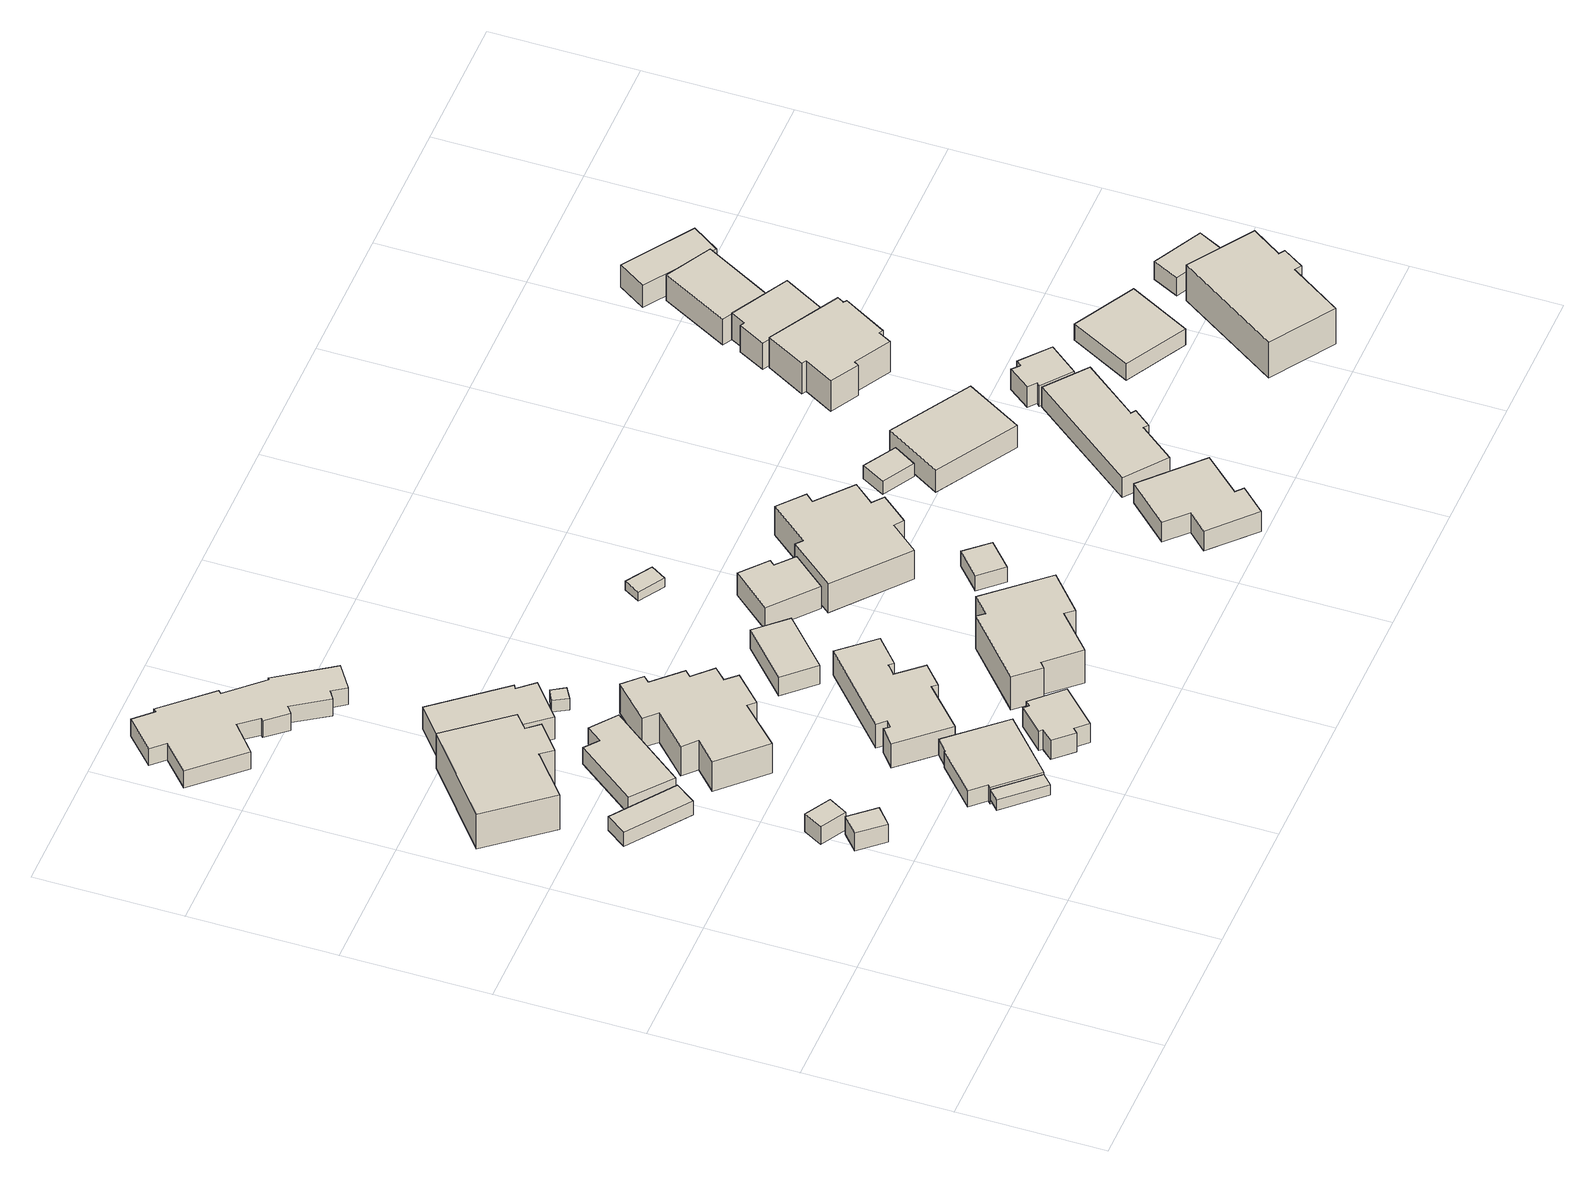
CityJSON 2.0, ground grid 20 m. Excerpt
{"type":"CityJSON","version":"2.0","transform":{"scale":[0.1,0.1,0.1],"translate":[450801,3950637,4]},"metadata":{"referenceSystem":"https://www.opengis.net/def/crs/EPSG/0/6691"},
"CityObjects":{
"building1":{"type":"Building","attributes":{"Height.highReference":"highestRoofEdge","Height.lowReference":"lowestGroundPoint","Height.status":"measured","measuredHeight":15.9,"class":"3001","usage":"461","storeysAboveGround":9999,"BuildingDetailAttribute.buildingRoofEdgeArea":14.3,"BuildingDetailAttribute.urbanPlanType":"21","BuildingDetailAttribute.districtsAndZonesType":"0","BuildingDetailAttribute.landUseType":"211","BuildingDetailAttribute.specifiedBuildingCoverageRate":-9999,"BuildingDetailAttribute.specifiedFloorAreaRate":-9999,"BuildingDetailAttribute.surveyYear":"0001-01-01","BuildingIDAttribute.prefecture":"12","BuildingIDAttribute.city":"12347"},"geometry":[{"type":"Solid","lod":"1","boundaries":[[[[0,1,2,3]],[[2,4,5,3]],[[1,6,4,2]],[[0,7,6,1]],[[3,5,7,0]],[[4,6,7,5]]]]}]},
"building2":{"type":"Building","attributes":{"Height.highReference":"highestRoofEdge","Height.lowReference":"lowestGroundPoint","Height.status":"measured","measuredHeight":10.7,"class":"3001","usage":"461","storeysAboveGround":9999,"BuildingDetailAttribute.buildingRoofEdgeArea":12.3,"BuildingDetailAttribute.urbanPlanType":"21","BuildingDetailAttribute.districtsAndZonesType":"0","BuildingDetailAttribute.landUseType":"211","BuildingDetailAttribute.specifiedBuildingCoverageRate":-9999,"BuildingDetailAttribute.specifiedFloorAreaRate":-9999,"BuildingDetailAttribute.surveyYear":"0001-01-01","BuildingIDAttribute.prefecture":"12","BuildingIDAttribute.city":"12347"},"geometry":[{"type":"Solid","lod":"1","boundaries":[[[[8,9,10,11]],[[10,12,13,11]],[[9,14,12,10]],[[8,15,14,9]],[[11,13,15,8]],[[12,14,15,13]]]]}]},
"building3":{"type":"Building","attributes":{"Height.highReference":"highestRoofEdge","Height.lowReference":"lowestGroundPoint","Height.status":"measured","measuredHeight":4.7,"class":"3001","usage":"461","storeysAboveGround":9999,"BuildingDetailAttribute.buildingRoofEdgeArea":35.1,"BuildingDetailAttribute.urbanPlanType":"21","BuildingDetailAttribute.districtsAndZonesType":"0","BuildingDetailAttribute.landUseType":"211","BuildingDetailAttribute.specifiedBuildingCoverageRate":-9999,"BuildingDetailAttribute.specifiedFloorAreaRate":-9999,"BuildingDetailAttribute.surveyYear":"0001-01-01","BuildingIDAttribute.prefecture":"12","BuildingIDAttribute.city":"12347"},"geometry":[{"type":"Solid","lod":"1","boundaries":[[[[16,17,18,19]],[[18,20,21,19]],[[17,22,20,18]],[[16,23,22,17]],[[19,21,23,16]],[[20,22,23,21]]]]}]},
"building4":{"type":"Building","attributes":{"Height.highReference":"highestRoofEdge","Height.lowReference":"lowestGroundPoint","Height.status":"measured","measuredHeight":9.4,"class":"3001","usage":"461","storeysAboveGround":9999,"BuildingDetailAttribute.buildingRoofEdgeArea":173.1,"BuildingDetailAttribute.urbanPlanType":"21","BuildingDetailAttribute.districtsAndZonesType":"0","BuildingDetailAttribute.landUseType":"211","BuildingDetailAttribute.specifiedBuildingCoverageRate":-9999,"BuildingDetailAttribute.specifiedFloorAreaRate":-9999,"BuildingDetailAttribute.surveyYear":"0001-01-01","BuildingIDAttribute.prefecture":"12","BuildingIDAttribute.city":"12347"},"geometry":[{"type":"Solid","lod":"1","boundaries":[[[[24,25,26,27,28,29,30,31]],[[30,32,33,31]],[[29,34,32,30]],[[28,35,34,29]],[[27,36,35,28]],[[26,37,36,27]],[[25,38,37,26]],[[24,39,38,25]],[[31,33,39,24]],[[32,34,35,36,37,38,39,33]]]]}]},
"building5":{"type":"Building","attributes":{"Height.highReference":"highestRoofEdge","Height.lowReference":"lowestGroundPoint","Height.status":"measured","measuredHeight":2.3,"class":"3003","usage":"461","storeysAboveGround":9999,"BuildingDetailAttribute.buildingRoofEdgeArea":14.4,"BuildingDetailAttribute.urbanPlanType":"21","BuildingDetailAttribute.districtsAndZonesType":"0","BuildingDetailAttribute.landUseType":"211","BuildingDetailAttribute.specifiedBuildingCoverageRate":-9999,"BuildingDetailAttribute.specifiedFloorAreaRate":-9999,"BuildingDetailAttribute.surveyYear":"0001-01-01","BuildingIDAttribute.prefecture":"12","BuildingIDAttribute.city":"12347"},"geometry":[{"type":"Solid","lod":"1","boundaries":[[[[40,41,42,43]],[[42,44,45,43]],[[41,46,44,42]],[[40,47,46,41]],[[43,45,47,40]],[[44,46,47,45]]]]}]},
"building6":{"type":"Building","attributes":{"Height.highReference":"highestRoofEdge","Height.lowReference":"lowestGroundPoint","Height.status":"measured","measuredHeight":4.3,"class":"3001","usage":"461","storeysAboveGround":9999,"BuildingDetailAttribute.buildingRoofEdgeArea":82.3,"BuildingDetailAttribute.urbanPlanType":"21","BuildingDetailAttribute.districtsAndZonesType":"0","BuildingDetailAttribute.landUseType":"211","BuildingDetailAttribute.specifiedBuildingCoverageRate":-9999,"BuildingDetailAttribute.specifiedFloorAreaRate":-9999,"BuildingDetailAttribute.surveyYear":"0001-01-01","BuildingIDAttribute.prefecture":"12","BuildingIDAttribute.city":"12347"},"geometry":[{"type":"Solid","lod":"1","boundaries":[[[[48,49,50,51,52,53]],[[52,54,55,53]],[[51,56,54,52]],[[50,57,56,51]],[[49,58,57,50]],[[48,59,58,49]],[[53,55,59,48]],[[54,56,57,58,59,55]]]]}]},
"building7":{"type":"Building","attributes":{"Height.highReference":"highestRoofEdge","Height.lowReference":"lowestGroundPoint","Height.status":"measured","measuredHeight":4,"class":"3001","usage":"461","storeysAboveGround":9999,"BuildingDetailAttribute.buildingRoofEdgeArea":100.6,"BuildingDetailAttribute.urbanPlanType":"21","BuildingDetailAttribute.districtsAndZonesType":"0","BuildingDetailAttribute.landUseType":"211","BuildingDetailAttribute.specifiedBuildingCoverageRate":-9999,"BuildingDetailAttribute.specifiedFloorAreaRate":-9999,"BuildingDetailAttribute.surveyYear":"0001-01-01","BuildingIDAttribute.prefecture":"12","BuildingIDAttribute.city":"12347"},"geometry":[{"type":"Solid","lod":"1","boundaries":[[[[60,61,62,63,64,65,66,67]],[[66,68,69,67]],[[65,70,68,66]],[[64,71,70,65]],[[63,72,71,64]],[[62,73,72,63]],[[61,74,73,62]],[[60,75,74,61]],[[67,69,75,60]],[[68,70,71,72,73,74,75,69]]]]}]},
"building8":{"type":"Building","attributes":{"Height.highReference":"highestRoofEdge","Height.lowReference":"lowestGroundPoint","Height.status":"measured","measuredHeight":5.9,"class":"3001","usage":"461","storeysAboveGround":9999,"BuildingDetailAttribute.buildingRoofEdgeArea":204.9,"BuildingDetailAttribute.urbanPlanType":"21","BuildingDetailAttribute.districtsAndZonesType":"0","BuildingDetailAttribute.landUseType":"211","BuildingDetailAttribute.specifiedBuildingCoverageRate":-9999,"BuildingDetailAttribute.specifiedFloorAreaRate":-9999,"BuildingDetailAttribute.surveyYear":"0001-01-01","BuildingIDAttribute.prefecture":"12","BuildingIDAttribute.city":"12347"},"geometry":[{"type":"Solid","lod":"1","boundaries":[[[[76,77,78,79,80,81,82,83,84,85,86,87,88,89,90,91,92,93,94,95]],[[94,96,97,95]],[[93,98,96,94]],[[92,99,98,93]],[[91,100,99,92]],[[90,101,100,91]],[[89,102,101,90]],[[88,103,102,89]],[[87,104,103,88]],[[86,105,104,87]],[[85,106,105,86]],[[84,107,106,85]],[[83,108,107,84]],[[82,109,108,83]],[[81,110,109,82]],[[80,111,110,81]],[[79,112,111,80]],[[78,113,112,79]],[[77,114,113,78]],[[76,115,114,77]],[[95,97,115,76]],[[96,98,99,100,101,102,103,104,105,106,107,108,109,110,111,112,113,114,115,97]]]]}]},
"building9":{"type":"Building","attributes":{"Height.highReference":"highestRoofEdge","Height.lowReference":"lowestGroundPoint","Height.status":"measured","measuredHeight":6.5,"class":"3001","usage":"461","storeysAboveGround":9999,"BuildingDetailAttribute.buildingRoofEdgeArea":100.2,"BuildingDetailAttribute.urbanPlanType":"21","BuildingDetailAttribute.districtsAndZonesType":"0","BuildingDetailAttribute.landUseType":"211","BuildingDetailAttribute.specifiedBuildingCoverageRate":-9999,"BuildingDetailAttribute.specifiedFloorAreaRate":-9999,"BuildingDetailAttribute.surveyYear":"0001-01-01","BuildingIDAttribute.prefecture":"12","BuildingIDAttribute.city":"12347"},"geometry":[{"type":"Solid","lod":"1","boundaries":[[[[116,117,118,119,120,121]],[[120,122,123,121]],[[119,124,122,120]],[[118,125,124,119]],[[117,126,125,118]],[[116,127,126,117]],[[121,123,127,116]],[[122,124,125,126,127,123]]]]}]},
"building10":{"type":"Building","attributes":{"Height.highReference":"highestRoofEdge","Height.lowReference":"lowestGroundPoint","Height.status":"measured","measuredHeight":9.4,"class":"3001","usage":"461","storeysAboveGround":9999,"BuildingDetailAttribute.buildingRoofEdgeArea":173.8,"BuildingDetailAttribute.urbanPlanType":"21","BuildingDetailAttribute.districtsAndZonesType":"0","BuildingDetailAttribute.landUseType":"211","BuildingDetailAttribute.specifiedBuildingCoverageRate":-9999,"BuildingDetailAttribute.specifiedFloorAreaRate":-9999,"BuildingDetailAttribute.surveyYear":"0001-01-01","BuildingIDAttribute.prefecture":"12","BuildingIDAttribute.city":"12347"},"geometry":[{"type":"Solid","lod":"1","boundaries":[[[[128,129,130,131,132,133,134,135,136,137,138,139,140,141,142,143]],[[142,144,145,143]],[[141,146,144,142]],[[140,147,146,141]],[[139,148,147,140]],[[138,149,148,139]],[[137,150,149,138]],[[136,151,150,137]],[[135,152,151,136]],[[134,153,152,135]],[[133,154,153,134]],[[132,155,154,133]],[[131,156,155,132]],[[130,157,156,131]],[[129,158,157,130]],[[128,159,158,129]],[[143,145,159,128]],[[144,146,147,148,149,150,151,152,153,154,155,156,157,158,159,145]]]]}]},
"building11":{"type":"Building","attributes":{"Height.highReference":"highestRoofEdge","Height.lowReference":"lowestGroundPoint","Height.status":"measured","measuredHeight":3.7,"class":"3001","usage":"461","storeysAboveGround":9999,"BuildingDetailAttribute.buildingRoofEdgeArea":43.7,"BuildingDetailAttribute.urbanPlanType":"21","BuildingDetailAttribute.districtsAndZonesType":"0","BuildingDetailAttribute.landUseType":"211","BuildingDetailAttribute.specifiedBuildingCoverageRate":-9999,"BuildingDetailAttribute.specifiedFloorAreaRate":-9999,"BuildingDetailAttribute.surveyYear":"0001-01-01","BuildingIDAttribute.prefecture":"12","BuildingIDAttribute.city":"12347"},"geometry":[{"type":"Solid","lod":"1","boundaries":[[[[160,161,162,163,164,165,166,167,168,169]],[[168,170,171,169]],[[167,172,170,168]],[[166,173,172,167]],[[165,174,173,166]],[[164,175,174,165]],[[163,176,175,164]],[[162,177,176,163]],[[161,178,177,162]],[[160,179,178,161]],[[169,171,179,160]],[[170,172,173,174,175,176,177,178,179,171]]]]}]},
"building12":{"type":"Building","attributes":{"Height.highReference":"highestRoofEdge","Height.lowReference":"lowestGroundPoint","Height.status":"measured","measuredHeight":6.9,"class":"3001","usage":"461","storeysAboveGround":9999,"BuildingDetailAttribute.buildingRoofEdgeArea":139.8,"BuildingDetailAttribute.urbanPlanType":"21","BuildingDetailAttribute.districtsAndZonesType":"0","BuildingDetailAttribute.landUseType":"211","BuildingDetailAttribute.specifiedBuildingCoverageRate":-9999,"BuildingDetailAttribute.specifiedFloorAreaRate":-9999,"BuildingDetailAttribute.surveyYear":"0001-01-01","BuildingIDAttribute.prefecture":"12","BuildingIDAttribute.city":"12347"},"geometry":[{"type":"Solid","lod":"1","boundaries":[[[[180,181,182,183,184,185,186,187,188,189,190,191,192,193]],[[192,194,195,193]],[[191,196,194,192]],[[190,197,196,191]],[[189,198,197,190]],[[188,199,198,189]],[[187,200,199,188]],[[186,201,200,187]],[[185,202,201,186]],[[184,203,202,185]],[[183,204,203,184]],[[182,205,204,183]],[[181,206,205,182]],[[180,207,206,181]],[[193,195,207,180]],[[194,196,197,198,199,200,201,202,203,204,205,206,207,195]]]]}]},
"building13":{"type":"Building","attributes":{"Height.highReference":"highestRoofEdge","Height.lowReference":"lowestGroundPoint","Height.status":"measured","measuredHeight":2,"class":"3001","usage":"461","storeysAboveGround":9999,"BuildingDetailAttribute.buildingRoofEdgeArea":4.1,"BuildingDetailAttribute.urbanPlanType":"21","BuildingDetailAttribute.districtsAndZonesType":"0","BuildingDetailAttribute.landUseType":"211","BuildingDetailAttribute.specifiedBuildingCoverageRate":-9999,"BuildingDetailAttribute.specifiedFloorAreaRate":-9999,"BuildingDetailAttribute.surveyYear":"0001-01-01","BuildingIDAttribute.prefecture":"12","BuildingIDAttribute.city":"12347"},"geometry":[{"type":"Solid","lod":"1","boundaries":[[[[208,209,210,211]],[[210,212,213,211]],[[209,214,212,210]],[[208,215,214,209]],[[211,213,215,208]],[[212,214,215,213]]]]}]},
"building14":{"type":"Building","attributes":{"Height.highReference":"highestRoofEdge","Height.lowReference":"lowestGroundPoint","Height.status":"measured","measuredHeight":3.3,"class":"3001","usage":"461","storeysAboveGround":9999,"BuildingDetailAttribute.buildingRoofEdgeArea":49.6,"BuildingDetailAttribute.urbanPlanType":"21","BuildingDetailAttribute.districtsAndZonesType":"0","BuildingDetailAttribute.landUseType":"211","BuildingDetailAttribute.specifiedBuildingCoverageRate":-9999,"BuildingDetailAttribute.specifiedFloorAreaRate":-9999,"BuildingDetailAttribute.surveyYear":"0001-01-01","BuildingIDAttribute.prefecture":"12","BuildingIDAttribute.city":"12347"},"geometry":[{"type":"Solid","lod":"1","boundaries":[[[[216,217,218,219]],[[218,220,221,219]],[[217,222,220,218]],[[216,223,222,217]],[[219,221,223,216]],[[220,222,223,221]]]]}]},
"building15":{"type":"Building","attributes":{"Height.highReference":"highestRoofEdge","Height.lowReference":"lowestGroundPoint","Height.status":"measured","measuredHeight":9.1,"class":"3001","usage":"461","storeysAboveGround":9999,"BuildingDetailAttribute.buildingRoofEdgeArea":151.3,"BuildingDetailAttribute.urbanPlanType":"21","BuildingDetailAttribute.districtsAndZonesType":"0","BuildingDetailAttribute.landUseType":"211","BuildingDetailAttribute.specifiedBuildingCoverageRate":-9999,"BuildingDetailAttribute.specifiedFloorAreaRate":-9999,"BuildingDetailAttribute.surveyYear":"0001-01-01","BuildingIDAttribute.prefecture":"12","BuildingIDAttribute.city":"12347"},"geometry":[{"type":"Solid","lod":"1","boundaries":[[[[224,225,226,227,228,229,230,231,232,233]],[[232,234,235,233]],[[231,236,234,232]],[[230,237,236,231]],[[229,238,237,230]],[[228,239,238,229]],[[227,240,239,228]],[[226,241,240,227]],[[225,242,241,226]],[[224,243,242,225]],[[233,235,243,224]],[[234,236,237,238,239,240,241,242,243,235]]]]}]},
"building16":{"type":"Building","attributes":{"Height.highReference":"highestRoofEdge","Height.lowReference":"lowestGroundPoint","Height.status":"measured","measuredHeight":4.7,"class":"3001","usage":"461","storeysAboveGround":9999,"BuildingDetailAttribute.buildingRoofEdgeArea":52.1,"BuildingDetailAttribute.urbanPlanType":"21","BuildingDetailAttribute.districtsAndZonesType":"0","BuildingDetailAttribute.landUseType":"211","BuildingDetailAttribute.specifiedBuildingCoverageRate":-9999,"BuildingDetailAttribute.specifiedFloorAreaRate":-9999,"BuildingDetailAttribute.surveyYear":"0001-01-01","BuildingIDAttribute.prefecture":"12","BuildingIDAttribute.city":"12347"},"geometry":[{"type":"Solid","lod":"1","boundaries":[[[[244,245,246,247,248,249]],[[248,250,251,249]],[[247,252,250,248]],[[246,253,252,247]],[[245,254,253,246]],[[244,255,254,245]],[[249,251,255,244]],[[250,252,253,254,255,251]]]]}]},
"building17":{"type":"Building","attributes":{"Height.highReference":"highestRoofEdge","Height.lowReference":"lowestGroundPoint","Height.status":"measured","measuredHeight":1.9,"class":"3001","usage":"461","storeysAboveGround":9999,"BuildingDetailAttribute.buildingRoofEdgeArea":10.2,"BuildingDetailAttribute.urbanPlanType":"21","BuildingDetailAttribute.districtsAndZonesType":"0","BuildingDetailAttribute.landUseType":"211","BuildingDetailAttribute.specifiedBuildingCoverageRate":-9999,"BuildingDetailAttribute.specifiedFloorAreaRate":-9999,"BuildingDetailAttribute.surveyYear":"0001-01-01","BuildingIDAttribute.prefecture":"12","BuildingIDAttribute.city":"12347"},"geometry":[{"type":"Solid","lod":"1","boundaries":[[[[256,257,258,259]],[[258,260,261,259]],[[257,262,260,258]],[[256,263,262,257]],[[259,261,263,256]],[[260,262,263,261]]]]}]},
"building18":{"type":"Building","attributes":{"Height.highReference":"highestRoofEdge","Height.lowReference":"lowestGroundPoint","Height.status":"measured","measuredHeight":2.7,"class":"3001","usage":"461","storeysAboveGround":9999,"BuildingDetailAttribute.buildingRoofEdgeArea":19.7,"BuildingDetailAttribute.urbanPlanType":"21","BuildingDetailAttribute.districtsAndZonesType":"0","BuildingDetailAttribute.landUseType":"211","BuildingDetailAttribute.specifiedBuildingCoverageRate":-9999,"BuildingDetailAttribute.specifiedFloorAreaRate":-9999,"BuildingDetailAttribute.surveyYear":"0001-01-01","BuildingIDAttribute.prefecture":"12","BuildingIDAttribute.city":"12347"},"geometry":[{"type":"Solid","lod":"1","boundaries":[[[[264,265,266,267]],[[266,268,269,267]],[[265,270,268,266]],[[264,271,270,265]],[[267,269,271,264]],[[268,270,271,269]]]]}]},
"building19":{"type":"Building","attributes":{"Height.highReference":"highestRoofEdge","Height.lowReference":"lowestGroundPoint","Height.status":"measured","measuredHeight":7.3,"class":"3001","usage":"461","storeysAboveGround":9999,"BuildingDetailAttribute.buildingRoofEdgeArea":173.2,"BuildingDetailAttribute.urbanPlanType":"21","BuildingDetailAttribute.districtsAndZonesType":"0","BuildingDetailAttribute.landUseType":"211","BuildingDetailAttribute.specifiedBuildingCoverageRate":-9999,"BuildingDetailAttribute.specifiedFloorAreaRate":-9999,"BuildingDetailAttribute.surveyYear":"0001-01-01","BuildingIDAttribute.prefecture":"12","BuildingIDAttribute.city":"12347"},"geometry":[{"type":"Solid","lod":"1","boundaries":[[[[272,273,274,275,276,277,278,279,280,281,282,283]],[[282,284,285,283]],[[281,286,284,282]],[[280,287,286,281]],[[279,288,287,280]],[[278,289,288,279]],[[277,290,289,278]],[[276,291,290,277]],[[275,292,291,276]],[[274,293,292,275]],[[273,294,293,274]],[[272,295,294,273]],[[283,285,295,272]],[[284,286,287,288,289,290,291,292,293,294,295,285]]]]}]},
"building20":{"type":"Building","attributes":{"Height.highReference":"highestRoofEdge","Height.lowReference":"lowestGroundPoint","Height.status":"measured","measuredHeight":5.2,"class":"3001","usage":"461","storeysAboveGround":9999,"BuildingDetailAttribute.buildingRoofEdgeArea":109.2,"BuildingDetailAttribute.urbanPlanType":"21","BuildingDetailAttribute.districtsAndZonesType":"0","BuildingDetailAttribute.landUseType":"211","BuildingDetailAttribute.specifiedBuildingCoverageRate":-9999,"BuildingDetailAttribute.specifiedFloorAreaRate":-9999,"BuildingDetailAttribute.surveyYear":"0001-01-01","BuildingIDAttribute.prefecture":"12","BuildingIDAttribute.city":"12347"},"geometry":[{"type":"Solid","lod":"1","boundaries":[[[[296,297,298,299,300,301,302,303]],[[302,304,305,303]],[[301,306,304,302]],[[300,307,306,301]],[[299,308,307,300]],[[298,309,308,299]],[[297,310,309,298]],[[296,311,310,297]],[[303,305,311,296]],[[304,306,307,308,309,310,311,305]]]]}]},
"building21":{"type":"Building","attributes":{"Height.highReference":"highestRoofEdge","Height.lowReference":"lowestGroundPoint","Height.status":"measured","measuredHeight":3.8,"class":"3001","usage":"461","storeysAboveGround":9999,"BuildingDetailAttribute.buildingRoofEdgeArea":18.3,"BuildingDetailAttribute.urbanPlanType":"21","BuildingDetailAttribute.districtsAndZonesType":"0","BuildingDetailAttribute.landUseType":"211","BuildingDetailAttribute.specifiedBuildingCoverageRate":-9999,"BuildingDetailAttribute.specifiedFloorAreaRate":-9999,"BuildingDetailAttribute.surveyYear":"0001-01-01","BuildingIDAttribute.prefecture":"12","BuildingIDAttribute.city":"12347"},"geometry":[{"type":"Solid","lod":"1","boundaries":[[[[312,313,314,315]],[[314,316,317,315]],[[313,318,316,314]],[[312,319,318,313]],[[315,317,319,312]],[[316,318,319,317]]]]}]},
"building22":{"type":"Building","attributes":{"Height.highReference":"highestRoofEdge","Height.lowReference":"lowestGroundPoint","Height.status":"measured","measuredHeight":5.3,"class":"3001","usage":"461","storeysAboveGround":9999,"BuildingDetailAttribute.buildingRoofEdgeArea":115,"BuildingDetailAttribute.urbanPlanType":"21","BuildingDetailAttribute.districtsAndZonesType":"0","BuildingDetailAttribute.landUseType":"211","BuildingDetailAttribute.specifiedBuildingCoverageRate":-9999,"BuildingDetailAttribute.specifiedFloorAreaRate":-9999,"BuildingDetailAttribute.surveyYear":"0001-01-01","BuildingIDAttribute.prefecture":"12","BuildingIDAttribute.city":"12347"},"geometry":[{"type":"Solid","lod":"1","boundaries":[[[[320,321,322,323]],[[322,324,325,323]],[[321,326,324,322]],[[320,327,326,321]],[[323,325,327,320]],[[324,326,327,325]]]]}]},
"building23":{"type":"Building","attributes":{"Height.highReference":"highestRoofEdge","Height.lowReference":"lowestGroundPoint","Height.status":"measured","measuredHeight":6.4,"class":"3001","usage":"461","storeysAboveGround":9999,"BuildingDetailAttribute.buildingRoofEdgeArea":131.7,"BuildingDetailAttribute.urbanPlanType":"21","BuildingDetailAttribute.districtsAndZonesType":"0","BuildingDetailAttribute.landUseType":"211","BuildingDetailAttribute.specifiedBuildingCoverageRate":-9999,"BuildingDetailAttribute.specifiedFloorAreaRate":-9999,"BuildingDetailAttribute.surveyYear":"0001-01-01","BuildingIDAttribute.prefecture":"12","BuildingIDAttribute.city":"12347"},"geometry":[{"type":"Solid","lod":"1","boundaries":[[[[328,329,330,331,332,333,334,335]],[[334,336,337,335]],[[333,338,336,334]],[[332,339,338,333]],[[331,340,339,332]],[[330,341,340,331]],[[329,342,341,330]],[[328,343,342,329]],[[335,337,343,328]],[[336,338,339,340,341,342,343,337]]]]}]},
"building24":{"type":"Building","attributes":{"Height.highReference":"highestRoofEdge","Height.lowReference":"lowestGroundPoint","Height.status":"measured","measuredHeight":4.3,"class":"3001","usage":"461","storeysAboveGround":9999,"BuildingDetailAttribute.buildingRoofEdgeArea":31.2,"BuildingDetailAttribute.urbanPlanType":"21","BuildingDetailAttribute.districtsAndZonesType":"0","BuildingDetailAttribute.landUseType":"211","BuildingDetailAttribute.specifiedBuildingCoverageRate":-9999,"BuildingDetailAttribute.specifiedFloorAreaRate":-9999,"BuildingDetailAttribute.surveyYear":"0001-01-01","BuildingIDAttribute.prefecture":"12","BuildingIDAttribute.city":"12347"},"geometry":[{"type":"Solid","lod":"1","boundaries":[[[[344,345,346,347,348,349,350,351]],[[350,352,353,351]],[[349,354,352,350]],[[348,355,354,349]],[[347,356,355,348]],[[346,357,356,347]],[[345,358,357,346]],[[344,359,358,345]],[[351,353,359,344]],[[352,354,355,356,357,358,359,353]]]]}]},
"building25":{"type":"Building","attributes":{"Height.highReference":"highestRoofEdge","Height.lowReference":"lowestGroundPoint","Height.status":"measured","measuredHeight":6.7,"class":"3001","usage":"461","storeysAboveGround":9999,"BuildingDetailAttribute.buildingRoofEdgeArea":113.5,"BuildingDetailAttribute.urbanPlanType":"21","BuildingDetailAttribute.districtsAndZonesType":"0","BuildingDetailAttribute.landUseType":"215","BuildingDetailAttribute.specifiedBuildingCoverageRate":-9999,"BuildingDetailAttribute.specifiedFloorAreaRate":-9999,"BuildingDetailAttribute.surveyYear":"0001-01-01","BuildingIDAttribute.prefecture":"12","BuildingIDAttribute.city":"12347"},"geometry":[{"type":"Solid","lod":"1","boundaries":[[[[360,361,362,363,364,365,366,367,368,369,370,371]],[[370,372,373,371]],[[369,374,372,370]],[[368,375,374,369]],[[367,376,375,368]],[[366,377,376,367]],[[365,378,377,366]],[[364,379,378,365]],[[363,380,379,364]],[[362,381,380,363]],[[361,382,381,362]],[[360,383,382,361]],[[371,373,383,360]],[[372,374,375,376,377,378,379,380,381,382,383,373]]]]}]},
"building26":{"type":"Building","attributes":{"Height.highReference":"highestRoofEdge","Height.lowReference":"lowestGroundPoint","Height.status":"measured","measuredHeight":5.6,"class":"3001","usage":"461","storeysAboveGround":9999,"BuildingDetailAttribute.buildingRoofEdgeArea":60.4,"BuildingDetailAttribute.urbanPlanType":"21","BuildingDetailAttribute.districtsAndZonesType":"0","BuildingDetailAttribute.landUseType":"211","BuildingDetailAttribute.specifiedBuildingCoverageRate":-9999,"BuildingDetailAttribute.specifiedFloorAreaRate":-9999,"BuildingDetailAttribute.surveyYear":"0001-01-01","BuildingIDAttribute.prefecture":"12","BuildingIDAttribute.city":"12347"},"geometry":[{"type":"Solid","lod":"1","boundaries":[[[[384,385,386,387,388,389]],[[388,390,391,389]],[[387,392,390,388]],[[386,393,392,387]],[[385,394,393,386]],[[384,395,394,385]],[[389,391,395,384]],[[390,392,393,394,395,391]]]]}]},
"building27":{"type":"Building","attributes":{"Height.highReference":"highestRoofEdge","Height.lowReference":"lowestGroundPoint","Height.status":"measured","measuredHeight":4,"class":"3001","usage":"461","storeysAboveGround":9999,"BuildingDetailAttribute.buildingRoofEdgeArea":91.7,"BuildingDetailAttribute.urbanPlanType":"21","BuildingDetailAttribute.districtsAndZonesType":"0","BuildingDetailAttribute.landUseType":"211","BuildingDetailAttribute.specifiedBuildingCoverageRate":-9999,"BuildingDetailAttribute.specifiedFloorAreaRate":-9999,"BuildingDetailAttribute.surveyYear":"0001-01-01","BuildingIDAttribute.prefecture":"12","BuildingIDAttribute.city":"12347"},"geometry":[{"type":"Solid","lod":"1","boundaries":[[[[396,397,398,399]],[[398,400,401,399]],[[397,402,400,398]],[[396,403,402,397]],[[399,401,403,396]],[[400,402,403,401]]]]}]},
"building28":{"type":"Building","attributes":{"Height.highReference":"highestRoofEdge","Height.lowReference":"lowestGroundPoint","Height.status":"measured","measuredHeight":5.5,"class":"3001","usage":"461","storeysAboveGround":9999,"BuildingDetailAttribute.buildingRoofEdgeArea":73.8,"BuildingDetailAttribute.urbanPlanType":"21","BuildingDetailAttribute.districtsAndZonesType":"0","BuildingDetailAttribute.landUseType":"211","BuildingDetailAttribute.specifiedBuildingCoverageRate":-9999,"BuildingDetailAttribute.specifiedFloorAreaRate":-9999,"BuildingDetailAttribute.surveyYear":"0001-01-01","BuildingIDAttribute.prefecture":"12","BuildingIDAttribute.city":"12347"},"geometry":[{"type":"Solid","lod":"1","boundaries":[[[[404,405,406,407]],[[406,408,409,407]],[[405,410,408,406]],[[404,411,410,405]],[[407,409,411,404]],[[408,410,411,409]]]]}]},
"building29":{"type":"Building","attributes":{"Height.highReference":"highestRoofEdge","Height.lowReference":"lowestGroundPoint","Height.status":"measured","measuredHeight":-9999,"class":"3001","usage":"461","storeysAboveGround":9999,"BuildingDetailAttribute.buildingRoofEdgeArea":178,"BuildingDetailAttribute.urbanPlanType":"21","BuildingDetailAttribute.districtsAndZonesType":"0","BuildingDetailAttribute.landUseType":"211","BuildingDetailAttribute.specifiedBuildingCoverageRate":-9999,"BuildingDetailAttribute.specifiedFloorAreaRate":-9999,"BuildingDetailAttribute.surveyYear":"0001-01-01","BuildingIDAttribute.prefecture":"12","BuildingIDAttribute.city":"12347"},"geometry":[{"type":"Solid","lod":"1","boundaries":[[[[412,413,414,415,416,417,418,419]],[[418,420,421,419]],[[417,422,420,418]],[[416,423,422,417]],[[415,424,423,416]],[[414,425,424,415]],[[413,426,425,414]],[[412,427,426,413]],[[419,421,427,412]],[[420,422,423,424,425,426,427,421]]]]}]},
"building30":{"type":"Building","attributes":{"Height.highReference":"highestRoofEdge","Height.lowReference":"lowestGroundPoint","Height.status":"measured","measuredHeight":3.9,"class":"3003","usage":"461","storeysAboveGround":9999,"BuildingDetailAttribute.buildingRoofEdgeArea":51.1,"BuildingDetailAttribute.urbanPlanType":"21","BuildingDetailAttribute.districtsAndZonesType":"0","BuildingDetailAttribute.landUseType":"201","BuildingDetailAttribute.specifiedBuildingCoverageRate":-9999,"BuildingDetailAttribute.specifiedFloorAreaRate":-9999,"BuildingDetailAttribute.surveyYear":"0001-01-01","BuildingIDAttribute.prefecture":"12","BuildingIDAttribute.city":"12347"},"geometry":[{"type":"Solid","lod":"1","boundaries":[[[[428,429,430,431]],[[430,432,433,431]],[[429,434,432,430]],[[428,435,434,429]],[[431,433,435,428]],[[432,434,435,433]]]]}]},
"building31":{"type":"Building","attributes":{"Height.highReference":"highestRoofEdge","Height.lowReference":"lowestGroundPoint","Height.status":"measured","measuredHeight":-9999,"class":"3001","usage":"461","storeysAboveGround":9999,"BuildingDetailAttribute.buildingRoofEdgeArea":29.8,"BuildingDetailAttribute.urbanPlanType":"21","BuildingDetailAttribute.districtsAndZonesType":"0","BuildingDetailAttribute.landUseType":"211","BuildingDetailAttribute.specifiedBuildingCoverageRate":-9999,"BuildingDetailAttribute.specifiedFloorAreaRate":-9999,"BuildingDetailAttribute.surveyYear":"0001-01-01","BuildingIDAttribute.prefecture":"12","BuildingIDAttribute.city":"12347"},"geometry":[{"type":"Solid","lod":"1","boundaries":[[[[436,437,438,439]],[[438,440,441,439]],[[437,442,440,438]],[[436,443,442,437]],[[439,441,443,436]],[[440,442,443,441]]]]}]}
},
"vertices":[
[222,254,29],[198,233,29],[169,266,29],[193,287,29],[169,266,59],[193,287,59],[198,233,59],[222,254,59],
[223,318,21],[208,292,21],[173,312,21],[188,338,21],[173,312,51],[188,338,51],[208,292,51],[223,318,51],
[192,505,18],[172,477,18],[90,537,18],[110,565,18],[90,537,41],[110,565,41],[172,477,41],[192,505,41],
[144,801,15],[210,720,15],[190,703,15],[204,686,15],[166,655,15],[153,671,15],[94,622,15],[26,705,15],[94,622,73],[26,705,73],[153,671,73],[166,655,73],[204,686,73],[190,703,73],[210,720,73],[144,801,73],
[361,91,28],[346,77,28],[298,129,28],[313,143,28],[298,129,45],[313,143,45],[346,77,45],[361,91,45],
[213,636,15],[232,621,15],[248,642,15],[283,615,15],[202,511,15],[149,553,15],[202,511,42],[149,553,42],[283,615,42],[248,642,42],[232,621,42],[213,636,42],
[437,160,21],[361,91,21],[313,143,21],[317,147,21],[298,167,21],[354,218,21],[355,217,21],[372,232,21],[355,217,48],[372,232,48],[354,218,48],[298,167,48],[317,147,48],[313,143,48],[361,91,48],[437,160,48],
[123,1019,13],[126,1022,13],[106,1047,13],[66,1013,13],[6,1078,13],[45,1114,13],[28,1132,13],[70,1171,13],[93,1147,13],[97,1151,13],[155,1088,13],[151,1084,13],[195,1037,13],[197,1039,13],[248,964,13],[214,941,13],[201,960,13],[189,952,13],[158,999,13],[147,991,13],[158,999,41],[147,991,41],[189,952,41],[201,960,41],[214,941,41],[248,964,41],[197,1039,41],[195,1037,41],[151,1084,41],[155,1088,41],[97,1151,41],[93,1147,41],[70,1171,41],[28,1132,41],[45,1114,41],[6,1078,41],[66,1013,41],[106,1047,41],[126,1022,41],[123,1019,41],
[151,797,13],[205,841,13],[280,750,13],[275,747,13],[294,725,13],[244,684,13],[294,725,50],[244,684,50],[275,747,50],[280,750,50],[205,841,50],[151,797,50],
[279,414,14],[223,471,14],[253,500,14],[235,517,14],[282,562,14],[266,578,14],[314,625,14],[337,602,14],[329,594,14],[364,558,14],[356,550,14],[381,525,14],[365,509,14],[379,494,14],[341,457,14],[332,467,14],[341,457,63],[332,467,63],[379,494,63],[365,509,63],[381,525,63],[356,550,63],[364,558,63],[329,594,63],[337,602,63],[314,625,63],[266,578,63],[282,562,63],[235,517,63],[253,500,63],[223,471,63],[279,414,63],
[456,66,22],[441,82,22],[435,76,22],[411,101,22],[425,116,22],[421,120,22],[454,153,22],[460,147,22],[466,153,22],[504,114,22],[466,153,54],[504,114,54],[460,147,54],[454,153,54],[421,120,54],[425,116,54],[411,101,54],[435,76,54],[441,82,54],[456,66,54],
[333,279,19],[355,298,19],[361,291,19],[369,298,19],[359,309,19],[463,403,19],[504,357,19],[468,325,19],[463,331,19],[450,320,19],[479,287,19],[451,262,19],[445,269,19],[389,217,19],[445,269,59],[389,217,59],[451,262,59],[479,287,59],[450,320,59],[463,331,59],[468,325,59],[504,357,59],[463,403,59],[359,309,59],[369,298,59],[361,291,59],[355,298,59],[333,279,59],
[316,695,13],[299,685,13],[288,704,13],[305,713,13],[288,704,32],[305,713,32],[299,685,32],[316,695,32],
[474,515,17],[511,475,17],[444,413,17],[407,453,17],[444,413,48],[407,453,48],[511,475,48],[474,515,48],
[567,256,19],[575,246,19],[599,268,19],[669,190,19],[618,145,19],[608,157,19],[556,110,19],[517,153,19],[509,146,19],[480,178,19],[509,146,74],[480,178,74],[517,153,74],[556,110,74],[608,157,74],[618,145,74],[669,190,74],[599,268,74],[575,246,74],[567,256,74],
[568,457,19],[509,508,19],[555,562,19],[590,532,19],[584,525,19],[608,504,19],[584,525,56],[608,504,56],[590,532,56],[555,562,56],[509,508,56],[568,457,56],
[554,672,16],[541,651,16],[506,672,16],[519,694,16],[506,672,31],[519,694,31],[541,651,31],[554,672,31],
[726,293,19],[691,261,19],[663,292,19],[698,324,19],[663,292,44],[698,324,44],[691,261,44],[726,293,44],
[617,510,19],[626,502,19],[671,556,19],[705,527,19],[695,516,19],[742,476,19],[718,448,19],[733,436,19],[702,399,19],[690,408,19],[657,369,19],[564,447,19],[657,369,67],[564,447,67],[690,408,67],[702,399,67],[733,436,67],[718,448,67],[742,476,67],[695,516,67],[705,527,67],[671,556,67],[626,502,67],[617,510,67],
[952,95,18],[906,45,18],[916,36,18],[884,2,18],[827,56,18],[852,82,18],[824,109,18],[877,165,18],[824,109,51],[877,165,51],[852,82,51],[827,56,51],[884,2,51],[916,36,51],[906,45,51],[952,95,51],
[831,434,15],[788,459,15],[806,491,15],[850,465,15],[806,491,37],[850,465,37],[788,459,37],[831,434,37],
[970,412,14],[924,334,14],[815,400,14],[862,477,14],[815,400,51],[862,477,51],[924,334,51],[970,412,51],
[1001,331,15],[1055,288,15],[996,213,15],[1002,209,15],[983,185,15],[977,190,15],[938,141,15],[884,183,15],[938,141,48],[884,183,48],[977,190,48],[983,185,48],[1002,209,48],[996,213,48],[1055,288,48],[1001,331,48],
[1001,334,15],[1005,338,15],[994,347,15],[1017,377,15],[1027,368,15],[1033,375,15],[1072,343,15],[1040,303,15],[1072,343,49],[1040,303,49],[1033,375,49],[1027,368,49],[1017,377,49],[994,347,49],[1005,338,49],[1001,334,49],
[1050,614,11],[1045,605,11],[1049,602,11],[1014,542,11],[1009,545,11],[999,527,11],[950,555,11],[946,549,11],[908,571,11],[931,611,11],[925,615,11],[955,668,11],[925,615,62],[955,668,62],[931,611,62],[908,571,62],[946,549,62],[950,555,62],[999,527,62],[1009,545,62],[1014,542,62],[1049,602,62],[1045,605,62],[1050,614,62],
[948,674,12],[968,711,12],[974,708,12],[985,728,12],[1063,685,12],[1031,628,12],[1063,685,56],[1031,628,56],[985,728,56],[974,708,56],[968,711,56],[948,674,56],
[1082,251,14],[1127,335,14],[1211,289,14],[1166,205,14],[1211,289,41],[1166,205,41],[1127,335,41],[1082,251,41],
[975,736,9],[1025,828,9],[1087,794,9],[1036,702,9],[1087,794,52],[1036,702,52],[1025,828,52],[975,736,52],
[1236,230,18],[1322,173,18],[1294,131,18],[1302,126,18],[1283,97,18],[1274,103,18],[1227,32,18],[1142,88,18],[1227,32,78],[1142,88,78],[1274,103,78],[1283,97,78],[1302,126,78],[1294,131,78],[1322,173,78],[1236,230,78],
[1125,828,5],[1099,790,5],[1007,852,5],[1032,890,5],[1007,852,42],[1032,890,42],[1099,790,42],[1125,828,42],
[1241,244,17],[1259,280,17],[1326,245,17],[1308,210,17],[1326,245,47],[1308,210,47],[1259,280,47],[1241,244,47]
]}
